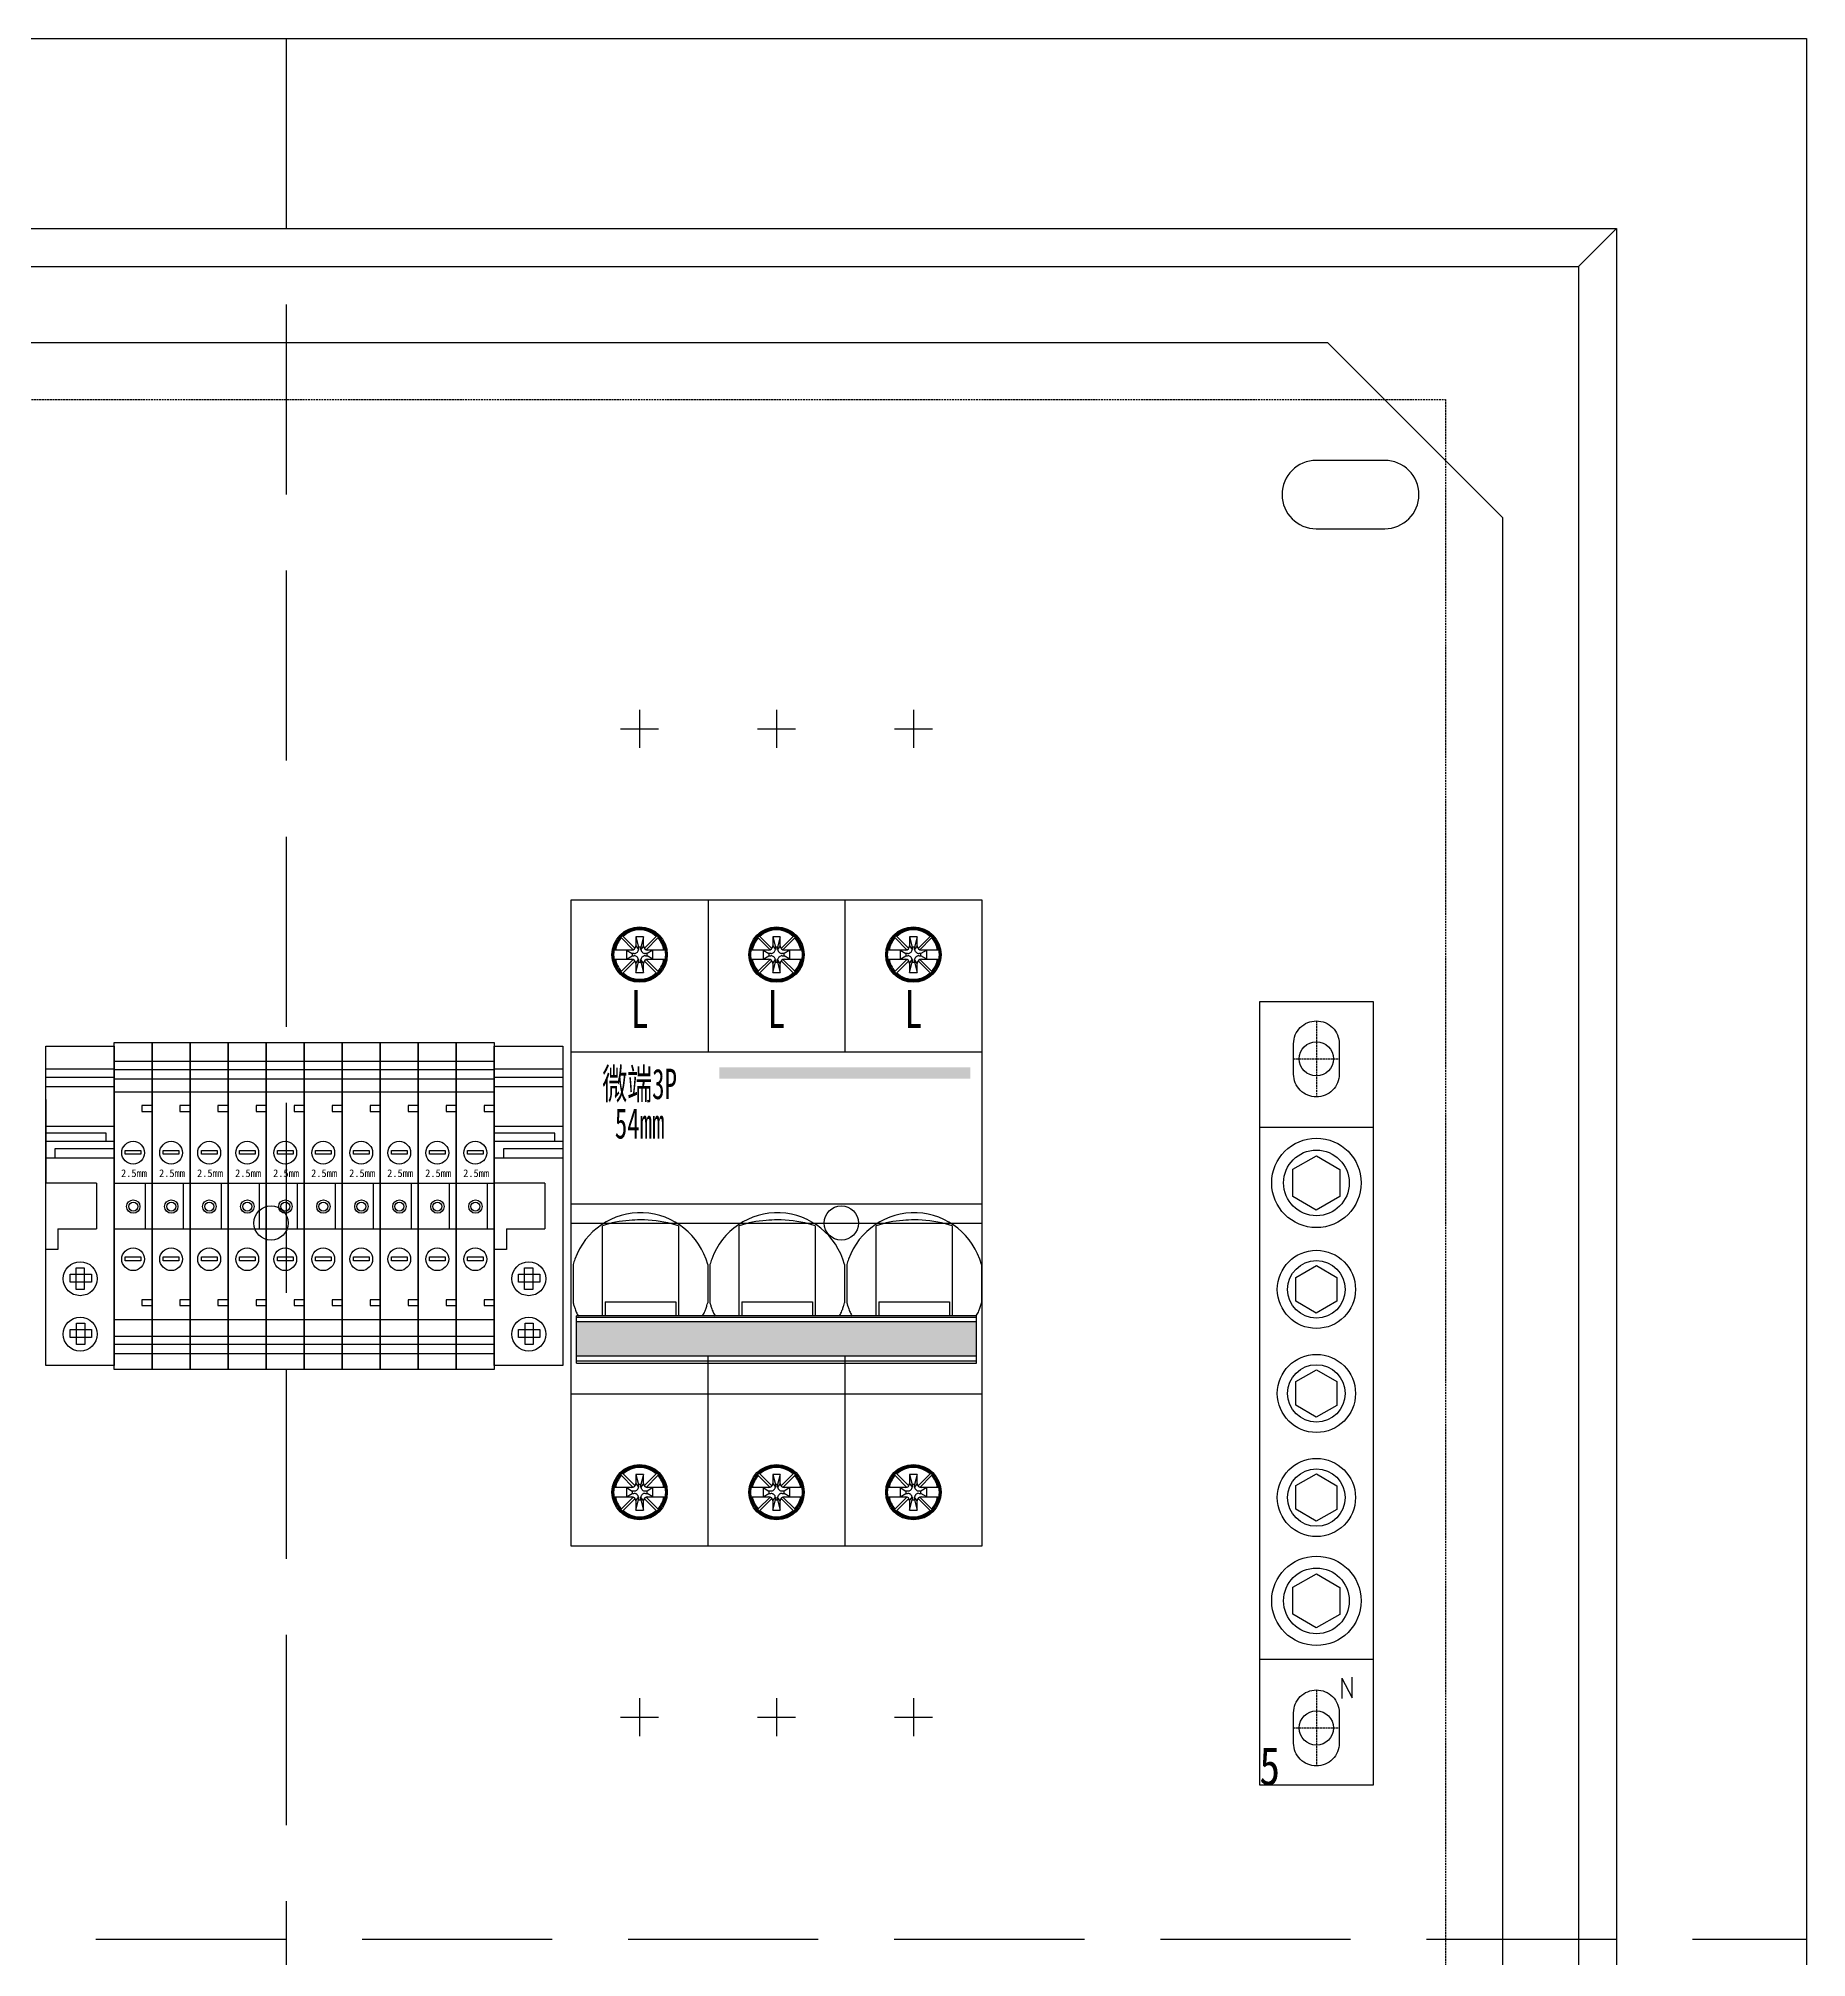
# Model space of a CAD drawing. Extents: x 1487280 to 1487680, y 431938 to 432438.
# Drawn here: x 1487447 to 1487679.6, y 432185.9 to 432438.4 of the extents above; entities that cross this region are included whole.
import ezdxf
from ezdxf.enums import TextEntityAlignment as Align

# ---------------------------------------------------------------- set-up
doc = ezdxf.new("R2010")
doc.units = 0
doc.header["$MEASUREMENT"] = 0
doc.linetypes.add('DASH', pattern=[0.35, 0.25, -0.1])
doc.linetypes.add('LYJS-XX', pattern=[0.35, 0.25, -0.1])
for name, color, linetype in [('LY-JS-BJ', 7, 'Continuous'), ('LY-JS-YQJ', 7, 'Continuous'), ('布置图', 20, 'Continuous')]:
    doc.layers.add(name, color=color, linetype=linetype)
doc.layers.add('LY-二次控制图', color=7, linetype='Continuous', lineweight=18)
doc.styles.add('-宋体', font='', dxfattribs={"width": 0.65})
doc.styles.add('LY-SJ-元器件', font='', dxfattribs={"width": 0.6, "height": 4})
doc.styles.get('-宋体').set_extended_font_data('NSimSun')
doc.styles.get('LY-SJ-元器件').set_extended_font_data('SimSun')

# ---------------------------------------------------------------- blocks, each defined once
blk = doc.blocks.new('A$C7F2E4CF4')
at = {"layer": 'LY-JS-YQJ', "color": 1, "linetype": 'DASH'}
for p, q in [((0, 5), (0, -5)), ((-3, 0), (3, 0))]:
    blk.add_line(p, q, dxfattribs=at)
at = {"layer": 'LY-JS-YQJ', "color": 0, "linetype": 'ByBlock'}
blk.add_lwpolyline([(0, 5), (0, 5, -0.414214), (3, 2), (3, -2, -0.414214), (0, -5), (0, -5, -0.414214), (-3, -2), (-3, 2, -0.414214)], format="xyb", close=True, dxfattribs=at)
blk = doc.blocks.new('5位零排2021')
at = {"layer": 'LY-JS-YQJ', "color": 2}
for p, q in [((15, 103), (0, 103)), ((0, 103), (0, 0)), ((15, 0), (15, 103)), ((15, 86.5), (0, 86.5)), ((15, 16.5), (0, 16.5)), ((0, 0), (15, 0))]:
    blk.add_line(p, q, dxfattribs=at)
at = {"layer": 'LY-JS-YQJ', "color": 4}
for p, q in [((10.86, 14.04), (10.86, 11.37)), ((10.86, 14.04), (12.22, 11.47)), ((12.22, 11.47), (12.22, 14.19))]:
    blk.add_line(p, q, dxfattribs=at)
at = {"layer": 'LY-JS-YQJ', "color": 3}
for points in [[(7.49, 75.62), (4.41, 77.42), (4.42, 80.98), (7.51, 82.75), (10.59, 80.96), (10.58, 77.39)], [(7.49, 62.07), (4.79, 63.64), (4.8, 66.76), (7.51, 68.31), (10.2, 66.74), (10.19, 63.62)], [(7.49, 48.38), (4.79, 49.95), (4.8, 53.07), (7.51, 54.62), (10.2, 53.05), (10.19, 49.93)], [(7.49, 34.69), (4.79, 36.26), (4.8, 39.38), (7.51, 40.93), (10.2, 39.36), (10.19, 36.24)], [(7.49, 20.66), (4.41, 22.45), (4.42, 26.01), (7.51, 27.78), (10.59, 25.99), (10.58, 22.43)]]:
    blk.add_lwpolyline(points, close=True, dxfattribs=at)
for centre, radius in [((7.5, 79.19), 5.88), ((7.5, 79.19), 4.32), ((7.5, 65.19), 5.14), ((7.5, 65.19), 3.78), ((7.5, 51.5), 5.14), ((7.5, 51.5), 3.78), ((7.5, 37.81), 5.14), ((7.5, 37.81), 3.78), ((7.5, 24.22), 5.88), ((7.5, 24.22), 4.32)]:
    blk.add_circle(centre, radius, dxfattribs=at)
at = {"layer": 'LY-JS-YQJ', "color": 0}
for p in [(7.5, 95.5), (7.5, 7.5)]:
    blk.add_blockref('A$C7F2E4CF4', p, dxfattribs=at)
at = {"layer": 'LY-JS-YQJ', "color": 1, "style": '-宋体', "width": 0.8}
blk.add_text('5', height=5, dxfattribs=at).set_placement((0, 0))
blk = doc.blocks.new('端子堵头')
at = {"layer": 'LY-JS-YQJ'}
for p, q in [((0, 39.03), (9, 39.03)), ((0, 37.96), (9, 37.96)), ((0, 36.73), (9, 36.73)), ((0, 35), (0, 24)), ((9, 35), (9, 24)), ((9, 34.58), (9, 33.47)), ((0, 31.48), (9, 31.48)), ((7.97, 30.59), (0, 30.59)), ((7.97, 29.53), (7.97, 30.59)), ((0, 29.53), (9, 29.53)), ((1.25, 27.32), (1.25, 28.56)), ((1.25, 28.56), (9, 28.56)), ((0, 27.32), (9, 27.32)), ((6.66, 24), (0, 24)), ((6.66, 24), (6.66, 18)), ((1.59, 18), (1.59, 15.27)), ((1.59, 18), (6.66, 18)), ((1.59, 15.27), (0, 15.27))]:
    blk.add_line(p, q, dxfattribs=at)
for points in [[(0, 42), (9, 42), (9, 0), (0, 0)], [(5.06, 12.84), (5.06, 10.03), (3.99, 10.03), (3.99, 12.84)], [(3.2, 12.05), (6.01, 12.05), (6.01, 10.99), (3.2, 10.99)], [(5.13, 5.6), (5.13, 2.79), (4.06, 2.79), (4.06, 5.6)], [(3.2, 4.76), (6.01, 4.76), (6.01, 3.69), (3.2, 3.69)]]:
    blk.add_lwpolyline(points, close=True, dxfattribs=at)
for centre in [(4.54, 11.43), (4.54, 4.14)]:
    blk.add_circle(centre, 2.23, dxfattribs=at)
blk = doc.blocks.new('UK-2.5 5组')
at = {"layer": 'LY-JS-YQJ'}
for p, q in [((0, 19.03), (5, 19.03)), ((0, 17.96), (5, 17.96)), ((5, 19.03), (10, 19.03)), ((5, 17.96), (10, 17.96)), ((10, 19.03), (15, 19.03)), ((10, 17.96), (15, 17.96)), ((15, 19.03), (20, 19.03)), ((15, 17.96), (20, 17.96)), ((0, 16.73), (5, 16.73)), ((5, 16.73), (10, 16.73)), ((10, 16.73), (15, 16.73)), ((15, 16.73), (20, 16.73)), ((5, 13.21), (3.66, 13.21)), ((3.66, 13.21), (3.66, 12.43)), ((10, 13.21), (8.66, 13.21)), ((8.66, 13.21), (8.66, 12.43)), ((15, 13.21), (13.66, 13.21)), ((13.66, 13.21), (13.66, 12.43)), ((20, 13.21), (18.66, 13.21)), ((18.66, 13.21), (18.66, 12.43)), ((3.66, 12.43), (5, 12.43)), ((5, 12.43), (5, 11.32)), ((8.66, 12.43), (10, 12.43)), ((10, 12.43), (10, 11.32)), ((13.66, 12.43), (15, 12.43)), ((15, 12.43), (15, 11.32)), ((18.66, 12.43), (20, 12.43)), ((0, 3), (5, 3)), ((4.07, 3), (4.07, -3)), ((5, 3), (10, 3)), ((9.07, 3), (9.07, -3)), ((10, 3), (15, 3)), ((14.07, 3), (14.07, -3)), ((15, 3), (20, 3)), ((19.07, 3), (19.07, -3)), ((0, -3), (5, -3)), ((5, -3), (10, -3)), ((10, -3), (15, -3)), ((15, -3), (20, -3)), ((5, -12.33), (3.66, -12.33)), ((3.66, -12.33), (3.66, -13.11)), ((10, -12.33), (8.66, -12.33)), ((8.66, -12.33), (8.66, -13.11)), ((15, -12.33), (13.66, -12.33)), ((13.66, -12.33), (13.66, -13.11)), ((20, -12.33), (18.66, -12.33)), ((18.66, -12.33), (18.66, -13.11)), ((3.66, -13.11), (5, -13.11)), ((8.66, -13.11), (10, -13.11)), ((13.66, -13.11), (15, -13.11)), ((18.66, -13.11), (20, -13.11)), ((0, -17.12), (5, -17.12)), ((5, -17.12), (10, -17.12)), ((10, -17.12), (15, -17.12)), ((15, -17.12), (20, -17.12)), ((0, -18.19), (5, -18.19)), ((0, -19.42), (5, -19.42)), ((5, -18.19), (10, -18.19)), ((5, -19.42), (10, -19.42)), ((10, -18.19), (15, -18.19)), ((10, -19.42), (15, -19.42)), ((15, -18.19), (20, -18.19)), ((15, -19.42), (20, -19.42))]:
    blk.add_line(p, q, dxfattribs=at)
at = {"layer": 'LY-JS-YQJ', "color": 6}
for p, q in [((20, 19.03), (25, 19.03)), ((20, 17.96), (25, 17.96)), ((20, 16.73), (25, 16.73)), ((25, 13.21), (23.66, 13.21)), ((23.66, 13.21), (23.66, 12.43)), ((20, 12.43), (20, 11.32)), ((23.66, 12.43), (25, 12.43)), ((25, 12.43), (25, 11.32)), ((20, 3), (25, 3)), ((24.07, 3), (24.07, -3)), ((20, -3), (25, -3)), ((25, -12.33), (23.66, -12.33)), ((23.66, -12.33), (23.66, -13.11)), ((23.66, -13.11), (25, -13.11)), ((20, -17.12), (25, -17.12)), ((20, -18.19), (25, -18.19)), ((20, -19.42), (25, -19.42))]:
    blk.add_line(p, q, dxfattribs=at)
at = {"layer": 'LY-JS-YQJ'}
for points in [[(0, 21.5), (5, 21.5), (5, -21.5), (0, -21.5)], [(5, 21.5), (10, 21.5), (10, -21.5), (5, -21.5)], [(10, 21.5), (15, 21.5), (15, -21.5), (10, -21.5)], [(15, 21.5), (20, 21.5), (20, -21.5), (15, -21.5)], [(0, 15), (5, 15), (5, -15), (0, -15)], [(5, 15), (10, 15), (10, -15), (5, -15)], [(10, 15), (15, 15), (15, -15), (10, -15)], [(15, 15), (20, 15), (20, -15), (15, -15)], [(1.47, 7.3), (3.53, 7.3), (3.53, 6.79), (1.47, 6.79)], [(6.47, 7.3), (8.53, 7.3), (8.53, 6.79), (6.47, 6.79)], [(11.47, 7.3), (13.53, 7.3), (13.53, 6.79), (11.47, 6.79)], [(16.47, 7.3), (18.53, 7.3), (18.53, 6.79), (16.47, 6.79)], [(1.47, -6.71), (3.53, -6.71), (3.53, -7.23), (1.47, -7.23)], [(6.47, -6.71), (8.53, -6.71), (8.53, -7.23), (6.47, -7.23)], [(11.47, -6.71), (13.53, -6.71), (13.53, -7.23), (11.47, -7.23)], [(16.47, -6.71), (18.53, -6.71), (18.53, -7.23), (16.47, -7.23)]]:
    blk.add_lwpolyline(points, close=True, dxfattribs=at)
at = {"layer": 'LY-JS-YQJ', "color": 6}
for points in [[(20, 21.5), (25, 21.5), (25, -21.5), (20, -21.5)], [(20, 15), (25, 15), (25, -15), (20, -15)], [(21.47, 7.3), (23.53, 7.3), (23.53, 6.79), (21.47, 6.79)], [(21.47, -6.71), (23.53, -6.71), (23.53, -7.23), (21.47, -7.23)]]:
    blk.add_lwpolyline(points, close=True, dxfattribs=at)
at = {"layer": 'LY-JS-YQJ'}
for centre, radius in [((2.5, 7), 1.5), ((7.5, 7), 1.5), ((12.5, 7), 1.5), ((17.5, 7), 1.5), ((2.52, -0.08), 0.879), ((2.52, -0.08), 0.879), ((2.52, -0.08), 0.59), ((7.52, -0.08), 0.879), ((7.52, -0.08), 0.879), ((7.52, -0.08), 0.59), ((12.52, -0.08), 0.879), ((12.52, -0.08), 0.879), ((12.52, -0.08), 0.59), ((17.52, -0.08), 0.879), ((17.52, -0.08), 0.879), ((17.52, -0.08), 0.59), ((2.5, -7), 1.5), ((7.5, -7), 1.5), ((12.5, -7), 1.5), ((17.5, -7), 1.5)]:
    blk.add_circle(centre, radius, dxfattribs=at)
at = {"layer": 'LY-JS-YQJ', "color": 6}
for centre, radius in [((22.5, 7), 1.5), ((22.52, -0.08), 0.879), ((22.52, -0.08), 0.879), ((22.52, -0.08), 0.59), ((22.5, -7), 1.5)]:
    blk.add_circle(centre, radius, dxfattribs=at)
at = {"layer": 'LY-JS-YQJ', "char_height": 1, "width": 2.5692, "attachment_point": 1}
for insert in [(0.91, 4.81), (5.91, 4.81), (10.91, 4.81), (15.91, 4.81)]:
    blk.add_mtext('2.5mm', dxfattribs=dict(at, insert=insert))
at = {"layer": 'LY-JS-YQJ', "color": 6, "insert": (20.91, 4.81), "char_height": 1, "width": 2.5692, "attachment_point": 1}
blk.add_mtext('2.5mm', dxfattribs=at)
blk = doc.blocks.new('微端3P-54mm-2022.1')
h = blk.add_hatch(color=3)
h.dxf.hatch_style = 1
h.paths.add_polyline_path([(52.5, 19), (52.5, 20.5), (19.5, 20.5), (19.5, 19)])
h = blk.add_hatch(color=0)
h.dxf.hatch_style = 1
h.paths.add_polyline_path([(53.3, -17.47), (53.3, -12.97), (0.7, -12.97), (0.7, -17.47)])
at = {"color": 1}
for p, q in [((9, 67.5), (9, 62.5)), ((27, 67.5), (27, 62.5)), ((45, 67.5), (45, 62.5)), ((6.5, 65), (11.5, 65)), ((24.5, 65), (29.5, 65)), ((42.5, 65), (47.5, 65)), ((0, 0), (54, 0)), ((9, -62.5), (9, -67.5)), ((27, -62.5), (27, -67.5)), ((45, -62.5), (45, -67.5)), ((6.5, -65), (11.5, -65)), ((24.5, -65), (29.5, -65)), ((42.5, -65), (47.5, -65))]:
    blk.add_line(p, q, dxfattribs=at)
at = {"color": 0}
for p, q in [((0, -42.5), (0, 42.5)), ((0, 42.5), (54, 42.5)), ((18, 42.5), (18, 22.5)), ((36, 42.5), (36, 22.5)), ((54, 42.5), (54, -42.5)), ((0, 22.5), (54, 22.5)), ((54, 2.5), (0, 2.5)), ((18, -42.5), (18, -17.47)), ((36, -17.47), (36, -42.5)), ((54, -22.5), (0, -22.5)), ((54, -42.5), (0, -42.5))]:
    blk.add_line(p, q, dxfattribs=at)
at = {"color": 0, "linetype": 'Continuous', "lineweight": 25}
for p, q in [((7.95, 35.91), (5.59, 35.91)), ((6.7, 37.82), (6.49, 37.61)), ((6.49, 37.61), (6.6, 37.5)), ((6.6, 37.5), (8.15, 35.95)), ((6.81, 37.71), (6.7, 37.82)), ((8.39, 36.13), (6.81, 37.71)), ((7.25, 35.91), (7.25, 34.71)), ((7.25, 35.91), (8, 35.46)), ((8, 35.46), (8, 35.16)), ((8.25, 35.46), (8, 35.46)), ((8.5, 37.66), (8.5, 36.46)), ((8.5, 37.66), (8.85, 36.31)), ((9.5, 37.66), (8.5, 37.66)), ((8.5, 36.46), (8.85, 35.96)), ((9.15, 36.31), (8.85, 36.31)), ((8.85, 36.31), (8.85, 35.96)), ((9.5, 37.66), (9.15, 36.31)), ((9.5, 36.46), (9.15, 35.96)), ((9.15, 35.96), (9.15, 36.31)), ((9.5, 36.46), (9.5, 37.66)), ((11.19, 37.71), (9.61, 36.13)), ((10, 35.46), (9.75, 35.46)), ((9.85, 35.95), (11.4, 37.5)), ((10.75, 35.91), (10, 35.46)), ((10, 35.16), (10, 35.46)), ((12.42, 35.91), (10.05, 35.91)), ((10.75, 34.71), (10.75, 35.91)), ((11.3, 37.82), (11.19, 37.71)), ((11.51, 37.61), (11.3, 37.82)), ((11.4, 37.5), (11.51, 37.61)), ((25.95, 35.91), (23.59, 35.91)), ((24.7, 37.82), (24.49, 37.61)), ((24.49, 37.61), (24.6, 37.5)), ((24.6, 37.5), (26.15, 35.95)), ((24.81, 37.71), (24.7, 37.82)), ((26.39, 36.13), (24.81, 37.71)), ((25.25, 35.91), (25.25, 34.71)), ((25.25, 35.91), (26, 35.46)), ((26, 35.46), (26, 35.16)), ((26.25, 35.46), (26, 35.46)), ((27.5, 37.66), (26.5, 37.66)), ((26.5, 37.66), (26.5, 36.46)), ((26.5, 37.66), (26.85, 36.31)), ((26.5, 36.46), (26.85, 35.96)), ((26.85, 36.31), (26.85, 35.96)), ((27.15, 36.31), (26.85, 36.31)), ((27.5, 37.66), (27.15, 36.31)), ((27.5, 36.46), (27.15, 35.96)), ((27.15, 35.96), (27.15, 36.31)), ((27.5, 36.46), (27.5, 37.66)), ((29.19, 37.71), (27.61, 36.13)), ((28, 35.46), (27.75, 35.46)), ((27.85, 35.95), (29.4, 37.5)), ((28.75, 35.91), (28, 35.46)), ((28, 35.16), (28, 35.46)), ((30.42, 35.91), (28.05, 35.91)), ((28.75, 34.71), (28.75, 35.91)), ((29.3, 37.82), (29.19, 37.71)), ((29.51, 37.61), (29.3, 37.82)), ((29.4, 37.5), (29.51, 37.61)), ((43.95, 35.91), (41.59, 35.91)), ((42.7, 37.82), (42.49, 37.61)), ((42.49, 37.61), (42.6, 37.5)), ((42.6, 37.5), (44.15, 35.95)), ((42.81, 37.71), (42.7, 37.82)), ((44.39, 36.13), (42.81, 37.71)), ((43.25, 35.91), (43.25, 34.71)), ((43.25, 35.91), (44, 35.46)), ((44, 35.46), (44, 35.16)), ((44.25, 35.46), (44, 35.46)), ((44.5, 37.66), (44.85, 36.31)), ((45.5, 37.66), (44.5, 37.66)), ((44.5, 37.66), (44.5, 36.46)), ((44.5, 36.46), (44.85, 35.96)), ((44.85, 36.31), (44.85, 35.96)), ((45.15, 36.31), (44.85, 36.31)), ((45.5, 37.66), (45.15, 36.31)), ((45.5, 36.46), (45.15, 35.96)), ((45.15, 35.96), (45.15, 36.31)), ((45.5, 36.46), (45.5, 37.66)), ((47.19, 37.71), (45.61, 36.13)), ((46, 35.46), (45.75, 35.46)), ((45.85, 35.95), (47.4, 37.5)), ((46.75, 35.91), (46, 35.46)), ((46, 35.16), (46, 35.46)), ((48.42, 35.91), (46.05, 35.91)), ((46.75, 34.71), (46.75, 35.91)), ((47.3, 37.82), (47.19, 37.71)), ((47.51, 37.61), (47.3, 37.82)), ((47.4, 37.5), (47.51, 37.61)), ((5.58, 34.71), (7.95, 34.71)), ((6.6, 33.12), (6.49, 33.01)), ((6.49, 33.01), (6.7, 32.8)), ((8.15, 34.67), (6.6, 33.12)), ((6.7, 32.8), (6.81, 32.91)), ((6.81, 32.91), (8.39, 34.49)), ((7.25, 34.71), (8, 35.16)), ((8, 35.16), (8.25, 35.16)), ((8.5, 34.16), (8.85, 34.65)), ((8.5, 32.96), (8.85, 34.31)), ((8.5, 34.16), (8.5, 32.96)), ((8.5, 32.96), (9.5, 32.96)), ((8.85, 34.65), (8.85, 34.31)), ((8.85, 34.31), (9.15, 34.31)), ((9.5, 34.16), (9.15, 34.66)), ((9.15, 34.31), (9.15, 34.66)), ((9.15, 34.31), (9.5, 32.96)), ((9.5, 32.96), (9.5, 34.16)), ((9.61, 34.49), (11.19, 32.91)), ((9.75, 35.16), (10, 35.16)), ((11.4, 33.12), (9.85, 34.67)), ((10.75, 34.71), (10, 35.16)), ((10.05, 34.71), (12.41, 34.71)), ((11.19, 32.91), (11.3, 32.8)), ((11.3, 32.8), (11.51, 33.01)), ((11.51, 33.01), (11.4, 33.12)), ((23.58, 34.71), (25.95, 34.71)), ((24.6, 33.12), (24.49, 33.01)), ((24.49, 33.01), (24.7, 32.8)), ((26.15, 34.67), (24.6, 33.12)), ((24.7, 32.8), (24.81, 32.91)), ((24.81, 32.91), (26.39, 34.49)), ((25.25, 34.71), (26, 35.16)), ((26, 35.16), (26.25, 35.16)), ((26.5, 34.16), (26.85, 34.65)), ((26.5, 32.96), (26.85, 34.31)), ((26.5, 34.16), (26.5, 32.96)), ((26.5, 32.96), (27.5, 32.96)), ((26.85, 34.65), (26.85, 34.31)), ((26.85, 34.31), (27.15, 34.31)), ((27.15, 34.31), (27.15, 34.66)), ((27.5, 34.16), (27.15, 34.66)), ((27.15, 34.31), (27.5, 32.96)), ((27.5, 32.96), (27.5, 34.16)), ((27.61, 34.49), (29.19, 32.91)), ((27.75, 35.16), (28, 35.16)), ((29.4, 33.12), (27.85, 34.67)), ((28.75, 34.71), (28, 35.16)), ((28.05, 34.71), (30.41, 34.71)), ((29.19, 32.91), (29.3, 32.8)), ((29.3, 32.8), (29.51, 33.01)), ((29.51, 33.01), (29.4, 33.12)), ((41.58, 34.71), (43.95, 34.71)), ((42.6, 33.12), (42.49, 33.01)), ((42.49, 33.01), (42.7, 32.8)), ((44.15, 34.67), (42.6, 33.12)), ((42.7, 32.8), (42.81, 32.91)), ((42.81, 32.91), (44.39, 34.49)), ((43.25, 34.71), (44, 35.16)), ((44, 35.16), (44.25, 35.16)), ((44.5, 34.16), (44.85, 34.65)), ((44.5, 32.96), (44.85, 34.31)), ((44.5, 34.16), (44.5, 32.96)), ((44.5, 32.96), (45.5, 32.96)), ((44.85, 34.65), (44.85, 34.31)), ((44.85, 34.31), (45.15, 34.31)), ((45.15, 34.31), (45.15, 34.66)), ((45.5, 34.16), (45.15, 34.66)), ((45.15, 34.31), (45.5, 32.96)), ((45.5, 32.96), (45.5, 34.16)), ((45.61, 34.49), (47.19, 32.91)), ((45.75, 35.16), (46, 35.16)), ((47.4, 33.12), (45.85, 34.67)), ((46.75, 34.71), (46, 35.16)), ((46.05, 34.71), (48.41, 34.71)), ((47.19, 32.91), (47.3, 32.8)), ((47.3, 32.8), (47.51, 33.01)), ((47.51, 33.01), (47.4, 33.12)), ((9, 31.81), (9, 32.06)), ((27, 31.81), (27, 32.06)), ((45, 31.81), (45, 32.06)), ((4.1, -12.22), (4.1, -0.35)), ((14.1, -0.35), (14.1, -12.22)), ((22.1, -12.22), (22.1, -0.35)), ((32.1, -0.35), (32.1, -12.22)), ((40.1, -12.22), (40.1, -0.35)), ((50.1, -0.35), (50.1, -12.22)), ((0.25, -5.47), (0.25, -10.49)), ((17.95, -5.47), (17.95, -10.49)), ((18.25, -5.47), (18.25, -10.49)), ((35.95, -5.47), (35.95, -10.49)), ((36.25, -5.47), (36.25, -10.49)), ((53.95, -5.47), (53.95, -10.49)), ((53.3, -12.22), (0.7, -12.22)), ((0.7, -18.44), (0.7, -12.22)), ((53.3, -12.44), (0.7, -12.44)), ((4.45, -10.38), (4.45, -12.22)), ((4.45, -10.38), (13.75, -10.38)), ((13.75, -10.38), (13.75, -12.22)), ((22.45, -10.38), (22.45, -12.22)), ((22.45, -10.38), (31.75, -10.38)), ((31.75, -10.38), (31.75, -12.22)), ((40.45, -10.38), (40.45, -12.22)), ((40.45, -10.38), (49.75, -10.38)), ((49.75, -10.38), (49.75, -12.22)), ((53.3, -18.44), (53.3, -12.22)), ((53.3, -12.97), (0.7, -12.97)), ((0.7, -17.47), (53.3, -17.47)), ((0.7, -18.13), (53.3, -18.13)), ((0.7, -18.44), (53.3, -18.44)), ((7.95, -34.8), (5.59, -34.8)), ((6.7, -32.89), (6.49, -33.1)), ((6.49, -33.1), (6.6, -33.21)), ((6.6, -33.21), (8.15, -34.76)), ((6.81, -33), (6.7, -32.89)), ((8.39, -34.58), (6.81, -33)), ((7.25, -34.8), (7.25, -36)), ((7.25, -34.8), (8, -35.25)), ((8, -35.25), (8, -35.55)), ((8.25, -35.25), (8, -35.25)), ((8.5, -33.05), (8.85, -34.4)), ((9.5, -33.05), (8.5, -33.05)), ((8.5, -33.05), (8.5, -34.25)), ((8.5, -34.25), (8.85, -34.75)), ((9.15, -34.4), (8.85, -34.4)), ((8.85, -34.4), (8.85, -34.75)), ((9.5, -33.05), (9.15, -34.4)), ((9.5, -34.25), (9.15, -34.75)), ((9.15, -34.75), (9.15, -34.4)), ((9.5, -34.25), (9.5, -33.05)), ((11.19, -33), (9.61, -34.58)), ((10, -35.25), (9.75, -35.25)), ((9.85, -34.76), (11.4, -33.21)), ((10.75, -34.8), (10, -35.25)), ((10, -35.55), (10, -35.25)), ((12.42, -34.8), (10.05, -34.8)), ((10.75, -36), (10.75, -34.8)), ((11.3, -32.89), (11.19, -33)), ((11.51, -33.1), (11.3, -32.89)), ((11.4, -33.21), (11.51, -33.1)), ((25.95, -34.8), (23.59, -34.8)), ((24.7, -32.89), (24.49, -33.1)), ((24.49, -33.1), (24.6, -33.21)), ((24.6, -33.21), (26.15, -34.76)), ((24.81, -33), (24.7, -32.89)), ((26.39, -34.58), (24.81, -33)), ((25.25, -34.8), (25.25, -36)), ((25.25, -34.8), (26, -35.25)), ((26, -35.25), (26, -35.55)), ((26.25, -35.25), (26, -35.25)), ((26.5, -33.05), (26.5, -34.25)), ((27.5, -33.05), (26.5, -33.05)), ((26.5, -33.05), (26.85, -34.4)), ((26.5, -34.25), (26.85, -34.75)), ((27.15, -34.4), (26.85, -34.4)), ((26.85, -34.4), (26.85, -34.75)), ((27.5, -33.05), (27.15, -34.4)), ((27.5, -34.25), (27.15, -34.75)), ((27.15, -34.75), (27.15, -34.4)), ((27.5, -34.25), (27.5, -33.05)), ((29.19, -33), (27.61, -34.58)), ((28, -35.25), (27.75, -35.25)), ((27.85, -34.76), (29.4, -33.21)), ((28.75, -34.8), (28, -35.25)), ((28, -35.55), (28, -35.25)), ((30.42, -34.8), (28.05, -34.8)), ((28.75, -36), (28.75, -34.8)), ((29.3, -32.89), (29.19, -33)), ((29.51, -33.1), (29.3, -32.89)), ((29.4, -33.21), (29.51, -33.1)), ((43.95, -34.8), (41.59, -34.8)), ((42.7, -32.89), (42.49, -33.1)), ((42.49, -33.1), (42.6, -33.21)), ((42.6, -33.21), (44.15, -34.76)), ((42.81, -33), (42.7, -32.89)), ((44.39, -34.58), (42.81, -33)), ((43.25, -34.8), (44, -35.25)), ((43.25, -34.8), (43.25, -36)), ((44, -35.25), (44, -35.55)), ((44.25, -35.25), (44, -35.25)), ((44.5, -33.05), (44.85, -34.4)), ((45.5, -33.05), (44.5, -33.05)), ((44.5, -33.05), (44.5, -34.25)), ((44.5, -34.25), (44.85, -34.75)), ((44.85, -34.4), (44.85, -34.75)), ((45.15, -34.4), (44.85, -34.4)), ((45.5, -33.05), (45.15, -34.4)), ((45.5, -34.25), (45.15, -34.75)), ((45.15, -34.75), (45.15, -34.4)), ((45.5, -34.25), (45.5, -33.05)), ((47.19, -33), (45.61, -34.58)), ((46, -35.25), (45.75, -35.25)), ((45.85, -34.76), (47.4, -33.21)), ((46.75, -34.8), (46, -35.25)), ((46, -35.55), (46, -35.25)), ((48.42, -34.8), (46.05, -34.8)), ((46.75, -36), (46.75, -34.8)), ((47.3, -32.89), (47.19, -33)), ((47.51, -33.1), (47.3, -32.89)), ((47.4, -33.21), (47.51, -33.1)), ((5.58, -36), (7.95, -36)), ((6.6, -37.59), (6.49, -37.7)), ((6.49, -37.7), (6.7, -37.91)), ((8.15, -36.04), (6.6, -37.59)), ((6.7, -37.91), (6.81, -37.8)), ((6.81, -37.8), (8.39, -36.22)), ((7.25, -36), (8, -35.55)), ((8, -35.55), (8.25, -35.55)), ((8.5, -36.55), (8.85, -36.05)), ((8.5, -37.75), (8.85, -36.4)), ((8.5, -36.55), (8.5, -37.75)), ((8.5, -37.75), (9.5, -37.75)), ((8.85, -36.05), (8.85, -36.4)), ((8.85, -36.4), (9.15, -36.4)), ((9.5, -36.55), (9.15, -36.05)), ((9.15, -36.4), (9.15, -36.05)), ((9.15, -36.4), (9.5, -37.75)), ((9.5, -37.75), (9.5, -36.55)), ((9.61, -36.22), (11.19, -37.8)), ((9.75, -35.55), (10, -35.55)), ((11.4, -37.59), (9.85, -36.04)), ((10.75, -36), (10, -35.55)), ((10.05, -36), (12.41, -36)), ((11.19, -37.8), (11.3, -37.91)), ((11.3, -37.91), (11.51, -37.7)), ((11.51, -37.7), (11.4, -37.59)), ((23.58, -36), (25.95, -36)), ((24.6, -37.59), (24.49, -37.7)), ((24.49, -37.7), (24.7, -37.91)), ((26.15, -36.04), (24.6, -37.59)), ((24.7, -37.91), (24.81, -37.8)), ((24.81, -37.8), (26.39, -36.22)), ((25.25, -36), (26, -35.55)), ((26, -35.55), (26.25, -35.55)), ((26.5, -36.55), (26.85, -36.05)), ((26.5, -37.75), (26.85, -36.4)), ((26.5, -36.55), (26.5, -37.75)), ((26.5, -37.75), (27.5, -37.75)), ((26.85, -36.05), (26.85, -36.4)), ((26.85, -36.4), (27.15, -36.4)), ((27.15, -36.4), (27.15, -36.05)), ((27.5, -36.55), (27.15, -36.05)), ((27.15, -36.4), (27.5, -37.75)), ((27.5, -37.75), (27.5, -36.55)), ((27.61, -36.22), (29.19, -37.8)), ((27.75, -35.55), (28, -35.55)), ((29.4, -37.59), (27.85, -36.04)), ((28.75, -36), (28, -35.55)), ((28.05, -36), (30.41, -36)), ((29.19, -37.8), (29.3, -37.91)), ((29.3, -37.91), (29.51, -37.7)), ((29.51, -37.7), (29.4, -37.59)), ((41.58, -36), (43.95, -36)), ((42.6, -37.59), (42.49, -37.7)), ((42.49, -37.7), (42.7, -37.91)), ((44.15, -36.04), (42.6, -37.59)), ((42.7, -37.91), (42.81, -37.8)), ((42.81, -37.8), (44.39, -36.22)), ((43.25, -36), (44, -35.55)), ((44, -35.55), (44.25, -35.55)), ((44.5, -36.55), (44.85, -36.05)), ((44.5, -37.75), (44.85, -36.4)), ((44.5, -36.55), (44.5, -37.75)), ((44.5, -37.75), (45.5, -37.75)), ((44.85, -36.05), (44.85, -36.4)), ((44.85, -36.4), (45.15, -36.4)), ((45.15, -36.4), (45.15, -36.05)), ((45.5, -36.55), (45.15, -36.05)), ((45.15, -36.4), (45.5, -37.75)), ((45.5, -37.75), (45.5, -36.55)), ((45.61, -36.22), (47.19, -37.8)), ((45.75, -35.55), (46, -35.55)), ((47.4, -37.59), (45.85, -36.04)), ((46.75, -36), (46, -35.55)), ((46.05, -36), (48.41, -36)), ((47.19, -37.8), (47.3, -37.91)), ((47.3, -37.91), (47.51, -37.7)), ((47.51, -37.7), (47.4, -37.59)), ((9, -38.9), (9, -38.65)), ((27, -38.9), (27, -38.65)), ((45, -38.9), (45, -38.65))]:
    blk.add_line(p, q, dxfattribs=at)
at = {"color": 0}
for centre, radius in [((9, 35.31), 3.64), ((9, 35.31), 3.39), ((27, 35.31), 3.64), ((27, 35.31), 3.39), ((45, 35.31), 3.64), ((45, 35.31), 3.39), ((9, -35.4), 3.64), ((9, -35.4), 3.39), ((27, -35.4), 3.64), ((27, -35.4), 3.39), ((45, -35.4), 3.64), ((45, -35.4), 3.39)]:
    blk.add_circle(centre, radius, dxfattribs=at)
at = {"color": 0, "linetype": 'Continuous', "lineweight": 25}
for centre in [(9, 35.31), (27, 35.31), (45, 35.31), (9, -35.4), (27, -35.4), (45, -35.4)]:
    blk.add_circle(centre, 3.5, dxfattribs=at)
for centre, radius, start, end in [((9, 35.31), 3.25, 47.6454, 132.3546), ((27, 35.31), 3.25, 47.6454, 132.3546), ((45, 35.31), 3.25, 47.6454, 132.3546), ((9, 35.31), 3.25, 137.6454, 169.3613), ((7.95, 36.46), 0.552, 270, 360), ((8.06, 37.76), 2.31, 274.6869, 276.011), ((8.18, 36.73), 1.27, 275.7409, 278.1372), ((8.25, 36.21), 0.747, 278.1332, 282.1859), ((8.31, 35.96), 0.494, 282.0203, 298.836), ((8.23, 36.09), 0.641, 299.0084, 316.9423), ((8.33, 36), 0.506, 316.5183, 337.4465), ((8.03, 36.13), 0.834, 337.6013, 343.0532), ((6.62, 36.56), 2.31, 342.9388, 344.9228), ((11.38, 36.56), 2.31, 195.0773, 196.4013), ((10.39, 36.26), 1.27, 196.1312, 198.5273), ((9.89, 36.09), 0.747, 198.5233, 202.5755), ((9.65, 35.99), 0.49, 202.3673, 217.7617), ((9.77, 36.09), 0.636, 218.1132, 238.5766), ((9.7, 35.97), 0.5, 238.269, 257.922), ((10.05, 36.46), 0.552, 180, 270), ((9.77, 36.3), 0.834, 257.9903, 263.442), ((9.94, 37.76), 2.31, 263.3277, 265.3115), ((9, 35.31), 3.25, 10.6387, 42.3546), ((27, 35.31), 3.25, 137.6454, 169.3613), ((25.95, 36.46), 0.552, 270, 360), ((26.06, 37.76), 2.31, 274.6869, 276.011), ((26.18, 36.73), 1.27, 275.7409, 278.1372), ((26.25, 36.21), 0.747, 278.1332, 282.1859), ((26.31, 35.96), 0.494, 282.0203, 298.836), ((26.23, 36.09), 0.641, 299.0084, 316.9423), ((26.33, 36), 0.506, 316.5183, 337.4465), ((26.03, 36.13), 0.834, 337.6013, 343.0532), ((24.62, 36.56), 2.31, 342.9388, 344.9228), ((29.38, 36.56), 2.31, 195.0773, 196.4013), ((28.39, 36.26), 1.27, 196.1312, 198.5273), ((27.89, 36.09), 0.747, 198.5233, 202.5755), ((27.65, 35.99), 0.49, 202.3673, 217.7617), ((27.77, 36.09), 0.636, 218.1132, 238.5766), ((27.7, 35.97), 0.5, 238.269, 257.922), ((28.05, 36.46), 0.552, 180, 270), ((27.77, 36.3), 0.834, 257.9903, 263.442), ((27.94, 37.76), 2.31, 263.3277, 265.3115), ((27, 35.31), 3.25, 10.6387, 42.3546), ((45, 35.31), 3.25, 137.6454, 169.3613), ((43.95, 36.46), 0.552, 270, 360), ((44.06, 37.76), 2.31, 274.6869, 276.011), ((44.18, 36.73), 1.27, 275.7409, 278.1372), ((44.25, 36.21), 0.747, 278.1332, 282.1859), ((44.31, 35.96), 0.494, 282.0203, 298.836), ((44.23, 36.09), 0.641, 299.0084, 316.9423), ((44.33, 36), 0.506, 316.5183, 337.4465), ((44.03, 36.13), 0.834, 337.6013, 343.0532), ((42.62, 36.56), 2.31, 342.9388, 344.9228), ((47.38, 36.56), 2.31, 195.0773, 196.4013), ((46.39, 36.26), 1.27, 196.1312, 198.5273), ((45.89, 36.09), 0.747, 198.5233, 202.5755), ((45.65, 35.99), 0.49, 202.3673, 217.7617), ((45.77, 36.09), 0.636, 218.1132, 238.5766), ((45.7, 35.97), 0.5, 238.269, 257.922), ((46.05, 36.46), 0.552, 180, 270), ((45.77, 36.3), 0.834, 257.9903, 263.442), ((45.94, 37.76), 2.31, 263.3277, 265.3115), ((45, 35.31), 3.25, 10.6387, 42.3546), ((9, 35.31), 3.25, 190.6387, 222.3546), ((9, 35.31), 3.25, 227.6454, 312.3546), ((7.95, 34.16), 0.552, 0, 90), ((8.06, 32.85), 2.31, 83.234, 85.2255), ((8.23, 34.32), 0.834, 77.8753, 83.3489), ((8.3, 34.65), 0.5, 58.0737, 77.8061), ((8.23, 34.53), 0.636, 37.8376, 58.3835), ((8.35, 34.62), 0.49, 22.029, 37.4855), ((8.11, 34.52), 0.747, 18.1694, 22.2379), ((7.61, 34.36), 1.27, 15.7681, 18.1735), ((6.61, 34.07), 2.31, 14.7102, 16.0393), ((11.38, 34.06), 2.31, 162.9388, 164.9228), ((9.97, 34.49), 0.834, 157.6013, 163.0532), ((9.67, 34.62), 0.506, 136.5183, 157.4465), ((9.77, 34.53), 0.641, 119.0082, 136.9423), ((9.69, 34.65), 0.494, 102.021, 118.8359), ((10.05, 34.16), 0.552, 90, 180), ((9.75, 34.41), 0.747, 98.1342, 102.1867), ((9.82, 33.89), 1.27, 95.7421, 98.1383), ((9.94, 32.85), 2.31, 94.6881, 96.0122), ((9, 35.31), 3.25, 317.6454, 349.3613), ((27, 35.31), 3.25, 190.6387, 222.3546), ((27, 35.31), 3.25, 227.6454, 312.3546), ((25.95, 34.16), 0.552, 0, 90), ((26.06, 32.85), 2.31, 83.234, 85.2255), ((26.23, 34.32), 0.834, 77.8753, 83.3489), ((26.3, 34.65), 0.5, 58.0737, 77.8061), ((26.23, 34.53), 0.636, 37.8376, 58.3835), ((26.35, 34.62), 0.49, 22.029, 37.4855), ((26.11, 34.52), 0.747, 18.1694, 22.2379), ((25.61, 34.36), 1.27, 15.7681, 18.1735), ((24.61, 34.07), 2.31, 14.7102, 16.0393), ((29.38, 34.06), 2.31, 162.9388, 164.9228), ((27.97, 34.49), 0.834, 157.6013, 163.0532), ((27.67, 34.62), 0.506, 136.5183, 157.4465), ((27.77, 34.53), 0.641, 119.0082, 136.9423), ((27.69, 34.65), 0.494, 102.021, 118.8359), ((28.05, 34.16), 0.552, 90, 180), ((27.75, 34.41), 0.747, 98.1342, 102.1867), ((27.82, 33.89), 1.27, 95.7421, 98.1383), ((27.94, 32.85), 2.31, 94.6881, 96.0122), ((27, 35.31), 3.25, 317.6454, 349.3613), ((45, 35.31), 3.25, 190.6387, 222.3546), ((45, 35.31), 3.25, 227.6454, 312.3546), ((43.95, 34.16), 0.552, 0, 90), ((44.06, 32.85), 2.31, 83.234, 85.2255), ((44.23, 34.32), 0.834, 77.8753, 83.3489), ((44.3, 34.65), 0.5, 58.0737, 77.8061), ((44.23, 34.53), 0.636, 37.8376, 58.3835), ((44.35, 34.62), 0.49, 22.029, 37.4855), ((44.11, 34.52), 0.747, 18.1694, 22.2379), ((43.61, 34.36), 1.27, 15.7681, 18.1735), ((42.61, 34.07), 2.31, 14.7102, 16.0393), ((47.38, 34.06), 2.31, 162.9388, 164.9228), ((45.97, 34.49), 0.834, 157.6013, 163.0532), ((45.67, 34.62), 0.506, 136.5183, 157.4465), ((45.77, 34.53), 0.641, 119.0082, 136.9423), ((45.69, 34.65), 0.494, 102.021, 118.8359), ((46.05, 34.16), 0.552, 90, 180), ((45.75, 34.41), 0.747, 98.1342, 102.1867), ((45.82, 33.89), 1.27, 95.7421, 98.1383), ((45.94, 32.85), 2.31, 94.6881, 96.0122), ((45, 35.31), 3.25, 317.6454, 349.3613), ((9.14, -7.83), 9.19, 87.8849, 160.4296), ((8.91, -15.23), 15.64, 94.6966, 107.9265), ((9.1, -16.72), 17.13, 89.9904, 94.9002), ((9.13, -16.15), 16.57, 75.7297, 90.1184), ((9.04, -7.86), 9.23, 15.0474, 87.2502), ((27.14, -7.83), 9.19, 87.8849, 160.4296), ((26.91, -15.23), 15.64, 94.6966, 107.9265), ((27.1, -16.72), 17.13, 89.9904, 94.9002), ((27.13, -16.15), 16.57, 75.7297, 90.1184), ((27.04, -7.86), 9.23, 15.0474, 87.2502), ((45.14, -7.83), 9.19, 87.8849, 160.4296), ((44.91, -15.23), 15.64, 94.6966, 107.9265), ((45.1, -16.72), 17.13, 89.9904, 94.9002), ((45.13, -16.15), 16.57, 75.7297, 90.1184), ((45.04, -7.86), 9.23, 15.0474, 87.2502), ((10, -12.56), 12.88, 72.7867, 75.5196), ((5.82, -26.43), 27.36, 72.3845, 73.0215), ((28, -12.56), 12.88, 72.7867, 75.5196), ((23.82, -26.43), 27.36, 72.3845, 73.0215), ((46, -12.56), 12.88, 72.7867, 75.5196), ((41.82, -26.43), 27.36, 72.3845, 73.0215), ((9.37, -7.98), 9.46, 160.057, 164.6179), ((27.37, -7.98), 9.46, 160.057, 164.6179), ((45.37, -7.98), 9.46, 160.057, 164.6179), ((29.64, -1.83), 30.64, 196.4297, 196.8694), ((16.57, -5.82), 16.98, 196.781, 197.5735), ((10.04, -7.88), 10.13, 197.5731, 198.8992), ((6.94, -8.95), 6.85, 198.859, 201.3043), ((4.95, -9.74), 4.71, 201.1482, 208.2485), ((13.72, -5.01), 14.67, 208.3279, 209.4703), ((7.43, -6.37), 11.43, 329.2292, 329.8147), ((13.65, -9.95), 4.27, 329.3774, 337.9794), ((11.23, -8.97), 6.88, 337.958, 342.3373), ((5.6, -7.13), 12.8, 342.1258, 343.1767), ((-11.74, -1.89), 30.91, 343.1981, 343.8522), ((47.64, -1.83), 30.64, 196.4297, 196.8694), ((34.57, -5.82), 16.98, 196.781, 197.5735), ((28.04, -7.88), 10.13, 197.5731, 198.8992), ((24.94, -8.95), 6.85, 198.859, 201.3043), ((22.95, -9.74), 4.71, 201.1482, 208.2485), ((31.72, -5.01), 14.67, 208.3279, 209.4703), ((25.43, -6.37), 11.43, 329.2292, 329.8147), ((31.65, -9.95), 4.27, 329.3774, 337.9794), ((29.23, -8.97), 6.88, 337.958, 342.3373), ((23.6, -7.13), 12.8, 342.1258, 343.1767), ((6.26, -1.89), 30.91, 343.1981, 343.8522), ((65.64, -1.83), 30.64, 196.4297, 196.8694), ((52.57, -5.82), 16.98, 196.781, 197.5735), ((46.04, -7.88), 10.13, 197.5731, 198.8992), ((42.94, -8.95), 6.85, 198.859, 201.3043), ((40.95, -9.74), 4.71, 201.1482, 208.2485), ((49.72, -5.01), 14.67, 208.3279, 209.4703), ((43.43, -6.37), 11.43, 329.2292, 329.8147), ((49.65, -9.95), 4.27, 329.3774, 337.9794), ((47.23, -8.97), 6.88, 337.958, 342.3373), ((41.6, -7.13), 12.8, 342.1258, 343.1767), ((24.26, -1.89), 30.91, 343.1981, 343.8522), ((9, -35.4), 3.25, 47.6454, 132.3546), ((27, -35.4), 3.25, 47.6454, 132.3546), ((45, -35.4), 3.25, 47.6454, 132.3546), ((9, -35.4), 3.25, 137.6454, 169.3613), ((7.95, -34.25), 0.552, 270, 360), ((8.06, -32.94), 2.31, 274.6869, 276.011), ((8.18, -33.98), 1.27, 275.7409, 278.1372), ((8.25, -34.5), 0.747, 278.1332, 282.1859), ((8.31, -34.74), 0.494, 282.0203, 298.836), ((8.23, -34.62), 0.641, 299.0084, 316.9423), ((8.33, -34.71), 0.506, 316.5183, 337.4465), ((8.03, -34.58), 0.834, 337.6013, 343.0532), ((6.62, -34.15), 2.31, 342.9388, 344.9228), ((11.38, -34.15), 2.31, 195.0773, 196.4013), ((10.39, -34.45), 1.27, 196.1312, 198.5273), ((9.89, -34.61), 0.747, 198.5233, 202.5755), ((9.65, -34.71), 0.49, 202.3673, 217.7617), ((9.77, -34.62), 0.636, 218.1132, 238.5766), ((9.7, -34.74), 0.5, 238.269, 257.922), ((10.05, -34.25), 0.552, 180, 270), ((9.77, -34.41), 0.834, 257.9903, 263.442), ((9.94, -32.94), 2.31, 263.3277, 265.3115), ((9, -35.4), 3.25, 10.6387, 42.3546), ((27, -35.4), 3.25, 137.6454, 169.3613), ((25.95, -34.25), 0.552, 270, 360), ((26.06, -32.94), 2.31, 274.6869, 276.011), ((26.18, -33.98), 1.27, 275.7409, 278.1372), ((26.25, -34.5), 0.747, 278.1332, 282.1859), ((26.31, -34.74), 0.494, 282.0203, 298.836), ((26.23, -34.62), 0.641, 299.0084, 316.9423), ((26.33, -34.71), 0.506, 316.5183, 337.4465), ((26.03, -34.58), 0.834, 337.6013, 343.0532), ((24.62, -34.15), 2.31, 342.9388, 344.9228), ((29.38, -34.15), 2.31, 195.0773, 196.4013), ((28.39, -34.45), 1.27, 196.1312, 198.5273), ((27.89, -34.61), 0.747, 198.5233, 202.5755), ((27.65, -34.71), 0.49, 202.3673, 217.7617), ((27.77, -34.62), 0.636, 218.1132, 238.5766), ((27.7, -34.74), 0.5, 238.269, 257.922), ((28.05, -34.25), 0.552, 180, 270), ((27.77, -34.41), 0.834, 257.9903, 263.442), ((27.94, -32.94), 2.31, 263.3277, 265.3115), ((27, -35.4), 3.25, 10.6387, 42.3546), ((45, -35.4), 3.25, 137.6454, 169.3613), ((43.95, -34.25), 0.552, 270, 360), ((44.06, -32.94), 2.31, 274.6869, 276.011), ((44.18, -33.98), 1.27, 275.7409, 278.1372), ((44.25, -34.5), 0.747, 278.1332, 282.1859), ((44.31, -34.74), 0.494, 282.0203, 298.836), ((44.23, -34.62), 0.641, 299.0084, 316.9423), ((44.33, -34.71), 0.506, 316.5183, 337.4465), ((44.03, -34.58), 0.834, 337.6013, 343.0532), ((42.62, -34.15), 2.31, 342.9388, 344.9228), ((47.38, -34.15), 2.31, 195.0773, 196.4013), ((46.39, -34.45), 1.27, 196.1312, 198.5273), ((45.89, -34.61), 0.747, 198.5233, 202.5755), ((45.65, -34.71), 0.49, 202.3673, 217.7617), ((45.77, -34.62), 0.636, 218.1132, 238.5766), ((45.7, -34.74), 0.5, 238.269, 257.922), ((46.05, -34.25), 0.552, 180, 270), ((45.77, -34.41), 0.834, 257.9903, 263.442), ((45.94, -32.94), 2.31, 263.3277, 265.3115), ((45, -35.4), 3.25, 10.6387, 42.3546), ((9, -35.4), 3.25, 190.6387, 222.3546), ((9, -35.4), 3.25, 227.6454, 312.3546), ((7.95, -36.55), 0.552, 0, 90), ((8.06, -37.85), 2.31, 83.234, 85.2255), ((8.23, -36.39), 0.834, 77.8753, 83.3489), ((8.3, -36.06), 0.5, 58.0737, 77.8061), ((8.23, -36.18), 0.636, 37.8376, 58.3835), ((8.35, -36.08), 0.49, 22.029, 37.4855), ((8.11, -36.18), 0.747, 18.1694, 22.2379), ((7.61, -36.35), 1.27, 15.7681, 18.1735), ((6.61, -36.64), 2.31, 14.7102, 16.0393), ((11.38, -36.65), 2.31, 162.9388, 164.9228), ((9.97, -36.21), 0.834, 157.6013, 163.0532), ((9.67, -36.09), 0.506, 136.5183, 157.4465), ((9.77, -36.18), 0.641, 119.0082, 136.9423), ((9.69, -36.05), 0.494, 102.021, 118.8359), ((10.05, -36.55), 0.552, 90, 180), ((9.75, -36.3), 0.747, 98.1342, 102.1867), ((9.82, -36.82), 1.27, 95.7421, 98.1383), ((9.94, -37.85), 2.31, 94.6881, 96.0122), ((9, -35.4), 3.25, 317.6454, 349.3613), ((27, -35.4), 3.25, 190.6387, 222.3546), ((27, -35.4), 3.25, 227.6454, 312.3546), ((25.95, -36.55), 0.552, 0, 90), ((26.06, -37.85), 2.31, 83.234, 85.2255), ((26.23, -36.39), 0.834, 77.8753, 83.3489), ((26.3, -36.06), 0.5, 58.0737, 77.8061), ((26.23, -36.18), 0.636, 37.8376, 58.3835), ((26.35, -36.08), 0.49, 22.029, 37.4855), ((26.11, -36.18), 0.747, 18.1694, 22.2379), ((25.61, -36.35), 1.27, 15.7681, 18.1735), ((24.61, -36.64), 2.31, 14.7102, 16.0393), ((29.38, -36.65), 2.31, 162.9388, 164.9228), ((27.97, -36.21), 0.834, 157.6013, 163.0532), ((27.67, -36.09), 0.506, 136.5183, 157.4465), ((27.77, -36.18), 0.641, 119.0082, 136.9423), ((27.69, -36.05), 0.494, 102.021, 118.8359), ((28.05, -36.55), 0.552, 90, 180), ((27.75, -36.3), 0.747, 98.1342, 102.1867), ((27.82, -36.82), 1.27, 95.7421, 98.1383), ((27.94, -37.85), 2.31, 94.6881, 96.0122), ((27, -35.4), 3.25, 317.6454, 349.3613), ((45, -35.4), 3.25, 190.6387, 222.3546), ((45, -35.4), 3.25, 227.6454, 312.3546), ((43.95, -36.55), 0.552, 0, 90), ((44.06, -37.85), 2.31, 83.234, 85.2255), ((44.23, -36.39), 0.834, 77.8753, 83.3489), ((44.3, -36.06), 0.5, 58.0737, 77.8061), ((44.23, -36.18), 0.636, 37.8376, 58.3835), ((44.35, -36.08), 0.49, 22.029, 37.4855), ((44.11, -36.18), 0.747, 18.1694, 22.2379), ((43.61, -36.35), 1.27, 15.7681, 18.1735), ((42.61, -36.64), 2.31, 14.7102, 16.0393), ((47.38, -36.65), 2.31, 162.9388, 164.9228), ((45.97, -36.21), 0.834, 157.6013, 163.0532), ((45.67, -36.09), 0.506, 136.5183, 157.4465), ((45.77, -36.18), 0.641, 119.0082, 136.9423), ((45.69, -36.05), 0.494, 102.021, 118.8359), ((46.05, -36.55), 0.552, 90, 180), ((45.75, -36.3), 0.747, 98.1342, 102.1867), ((45.82, -36.82), 1.27, 95.7421, 98.1383), ((45.94, -37.85), 2.31, 94.6881, 96.0122), ((45, -35.4), 3.25, 317.6454, 349.3613)]:
    blk.add_arc(centre, radius, start, end, dxfattribs=at)
at = {"color": 0, "style": 'LY-SJ-元器件', "width": 0.7}
for p in [(9, 28.16), (27, 28.16), (45, 28.16)]:
    blk.add_text('L', height=5, dxfattribs=at).set_placement(p, align=Align.MIDDLE)
at = {"color": 1, "style": 'LY-SJ-元器件', "width": 0.6}
for s, p in [('微端3P', (9, 18.37)), ('54mm', (9, 13.08))]:
    blk.add_text(s, height=4, dxfattribs=at).set_placement(p, align=Align.MIDDLE)
blk = doc.blocks.new('400-500-明-底板')
at = {"layer": 'LY-JS-BJ', "color": 1}
blk.add_lwpolyline([(-137, 210), (137, 210), (160, 187), (160, -187), (137, -210), (-137, -210), (-160, -187), (-160, 187)], close=True, dxfattribs=at)
blk.add_lwpolyline([(144.5, 194.5), (135.5, 194.5, 1), (135.5, 185.5), (144.5, 185.5, 1)], format="xyb", close=True, dxfattribs=at)

msp = doc.modelspace()

# ---------------------------------------------------------------- linework, layer by layer
at = {"color": 6}
for centre in [(1487615.09, 432304.15), (1487477.6, 432282.55), (1487552.6, 432282.55), (1487615.09, 432216.14)]:
    msp.add_circle(centre, 2.25, dxfattribs=at)
at = {"layer": 'LY-JS-BJ', "color": 6, "linetype": 'LYJS-XX', "ltscale": 100}
for p, q in [((1487479.57, 432438.37), (1487479.57, 431938.37)), ((1487279.57, 432188.37), (1487679.57, 432188.37))]:
    msp.add_line(p, q, dxfattribs=at)
at = {"layer": 'LY-JS-BJ', "color": 6, "ltscale": 50}
msp.add_line((1487654.57, 432413.37), (1487649.57, 432408.37), dxfattribs=at)
for points in [[(1487304.57, 432413.37), (1487654.57, 432413.37), (1487654.57, 431963.37), (1487304.57, 431963.37)], [(1487309.57, 432408.37), (1487649.57, 432408.37), (1487649.57, 431968.37), (1487309.57, 431968.37)]]:
    msp.add_lwpolyline(points, close=True, dxfattribs=at)
at = {"layer": 'LY-JS-BJ', "color": 6, "linetype": 'LYJS-XX', "lineweight": -3}
msp.add_lwpolyline([(1487327.07, 432390.87), (1487632.07, 432390.87), (1487632.07, 431985.87), (1487327.07, 431985.87)], close=True, dxfattribs=at)
at = {"layer": '布置图', "ltscale": 50}
msp.add_lwpolyline([(1487279.57, 432438.37), (1487679.57, 432438.37), (1487679.57, 431938.37), (1487279.57, 431938.37)], close=True, dxfattribs=at)

# ---------------------------------------------------------------- block references
at = {"color": 6}
for name, p in [('微端3P-54mm-2022.1', (1487517.08, 432282.55)), ('5位零排2021', (1487607.59, 432208.64))]:
    msp.add_blockref(name, p, dxfattribs=at)
at = {"layer": 'LY-JS-BJ', "color": 6, "lineweight": -3}
msp.add_blockref('400-500-明-底板', (1487479.57, 432188.37), dxfattribs=at)
at = {"layer": 'LY-二次控制图', "color": 6, "lineweight": -3}
for name, p in [('端子堵头', (1487447.96, 432263.8)), ('UK-2.5 5组', (1487456.96, 432284.8)), ('UK-2.5 5组', (1487481.96, 432284.8)), ('端子堵头', (1487506.96, 432263.8))]:
    msp.add_blockref(name, p, dxfattribs=at)

doc.saveas('drawing.dxf')
